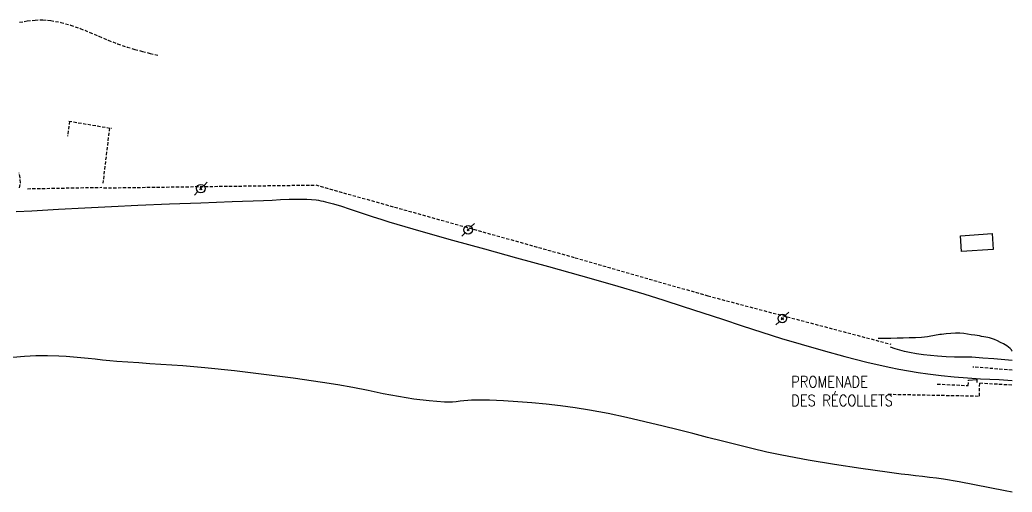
# Model space of a CAD drawing. Header units: millimetres. Extents: x 254999 to 256000, y 142999 to 144000.
# Drawn here: x 255845.7 to 256000, y 143871.5 to 143944.9 of the extents above; entities that cross this region are included whole.
import ezdxf

# ---------------------------------------------------------------- set-up
doc = ezdxf.new("R2010")
doc.units = ezdxf.units.MM
doc.linetypes.add('DASHED', pattern=[0.75, 0.5, -0.25])
doc.layers.get('0').update_dxf_attribs({"linetype": 'CONTINUOUS'})
for name, color, linetype in [('W0001', 6, 'DASHED'), ('W0008', 7, 'CONTINUOUS'), ('W0070', 7, 'DASHED'), ('W0071', 7, 'CONTINUOUS'), ('W0104', 1, 'CONTINUOUS'), ('W0105', 7, 'CONTINUOUS'), ('W0112', 1, 'DASHED'), ('W0211', 2, 'CONTINUOUS'), ('W0473', 7, 'CONTINUOUS'), ('W0510', 5, 'CONTINUOUS'), ('W0989', 7, 'CONTINUOUS')]:
    doc.layers.add(name, color=color, linetype=linetype)
doc.styles.get("Standard").update_dxf_attribs({"font": 'romans.shx', "width": 0.85})

# ---------------------------------------------------------------- blocks, each defined once
blk = doc.blocks.new('T473')
for p, q in [((-0.166667, 0.166667), (0.166667, -0.166667)), ((-0.166667, -0.166667), (0.166667, 0.166667)), ((0.500001, 0.500001), (1.000002, 1.000002)), ((-1.000002, -1.000002), (-0.500001, -0.500001))]:
    blk.add_line(p, q)
blk.add_ellipse((0, 0), major_axis=(0.471405, 0.471405), ratio=1, start_param=5.4977871438, end_param=11.780972451)

msp = doc.modelspace()

# ---------------------------------------------------------------- linework, layer by layer
at = {"layer": 'W0001'}
msp.add_lwpolyline([(256000, 143890.43), (255993.89, 143890.92)], dxfattribs=at)
at = {"layer": 'W0008'}
for points in [[(256000, 143891.93), (255998.85, 143892.03), (255997.14, 143892.17), (255995.43, 143892.32), (255993.73, 143892.47)], [(255995.09, 143889.11), (255997.97, 143888.97), (256000, 143888.85)]]:
    msp.add_lwpolyline(points, dxfattribs=at)
at = {"layer": 'W0070'}
for points in [[(255845.66, 143944.53), (255846.86, 143944.72), (255848.07, 143944.86), (255849.29, 143944.89), (255850.51, 143944.8), (255852.07, 143944.5), (255853.6, 143944.07), (255855.1, 143943.55), (255856.57, 143942.95), (255858.01, 143942.34), (255859.45, 143941.73), (255860.91, 143941.16), (255862.4, 143940.66), (255863.59, 143940.31), (255864.77, 143939.98), (255865.97, 143939.68), (255867.17, 143939.41)], [(255845.66, 143918.78), (255845.79, 143919.55), (255845.77, 143920.34), (255845.6, 143921.1)]]:
    msp.add_lwpolyline(points, dxfattribs=at)
at = {"layer": 'W0071'}
for points in [[(255845.12, 143915.12), (255847.6, 143915.22), (255851.72, 143915.44), (255855.84, 143915.66), (255859.96, 143915.88), (255864.08, 143916.09)], [(255864.08, 143916.09), (255868.96, 143916.28), (255873.85, 143916.47), (255878.73, 143916.65), (255883.61, 143916.83), (255884.94, 143916.88), (255886.26, 143916.95), (255887.58, 143917), (255888.91, 143917.02), (255889.63, 143917.01), (255890.35, 143917), (255891.06, 143916.97), (255891.78, 143916.9), (255892.14, 143916.85), (255892.5, 143916.78), (255892.86, 143916.7), (255893.22, 143916.62), (255894.47, 143916.28), (255895.71, 143915.91), (255896.94, 143915.52), (255898.17, 143915.11), (255899.4, 143914.7), (255900.63, 143914.29), (255901.86, 143913.89), (255903.09, 143913.51), (255908.04, 143912.06), (255912.99, 143910.65), (255917.96, 143909.27), (255922.93, 143907.9), (255927.89, 143906.54), (255932.86, 143905.15), (255937.81, 143903.74), (255942.75, 143902.28), (255945.82, 143901.33), (255948.87, 143900.35), (255951.92, 143899.35), (255954.96, 143898.34), (255958.01, 143897.33), (255961.06, 143896.34), (255964.12, 143895.38), (255967.19, 143894.46), (255970.59, 143893.49), (255973.99, 143892.55), (255977.42, 143891.67), (255980.86, 143890.88), (255982.36, 143890.58), (255983.87, 143890.31), (255985.39, 143890.08), (255986.91, 143889.87), (255988.95, 143889.62), (255990.99, 143889.41), (255993.04, 143889.24), (255995.09, 143889.11)], [(255993.73, 143892.47), (255992.4, 143892.45), (255991.06, 143892.46), (255989.73, 143892.51), (255988.4, 143892.6), (255987.3, 143892.7), (255986.21, 143892.83), (255985.11, 143892.99), (255984.02, 143893.19), (255983.27, 143893.35), (255982.53, 143893.54), (255981.79, 143893.76), (255981.06, 143894)]]:
    msp.add_lwpolyline(points, dxfattribs=at)
at = {"layer": 'W0104'}
msp.add_lwpolyline([(255992.15, 143908.86), (255991.98, 143911.33), (255996.87, 143911.67), (255997.04, 143909.2)], close=True, dxfattribs=at)
at = {"layer": 'W0105'}
msp.add_lwpolyline([(255993.21, 143888.88), (255994.49, 143888.98), (255994.53, 143888.5)], dxfattribs=at)
at = {"layer": 'W0112'}
for points in [[(255853.43, 143929.13), (255853.13, 143926.83)], [(255853.32, 143929.15), (255859.99, 143928.03)], [(255859.65, 143928.09), (255858.62, 143919.53)], [(255858.73, 143918.77), (255891.71, 143919.22), (255932.05, 143907.92), (255952.68, 143901.99), (255981.12, 143894.47)], [(255846.9, 143918.64), (255858.45, 143918.86)], [(255980.74, 143886.7), (255994.91, 143886.41), (255994.96, 143888.45), (256000, 143888.15)], [(255988.35, 143888.27), (255993.18, 143888.04), (255993.2, 143888.88)]]:
    msp.add_lwpolyline(points, dxfattribs=at)
at = {"layer": 'W0211'}
msp.add_lwpolyline([(256000, 143893.39), (255999.97, 143893.45), (255999.89, 143893.58), (255999.8, 143893.71), (255999.69, 143893.82), (255999.45, 143894.02), (255999.18, 143894.2), (255998.91, 143894.36), (255998.64, 143894.52), (255998.19, 143894.75), (255997.73, 143894.98), (255997.27, 143895.18), (255996.79, 143895.35), (255996.5, 143895.44), (255996.2, 143895.51), (255995.9, 143895.57), (255995.6, 143895.63), (255995.25, 143895.69), (255994.91, 143895.75), (255994.56, 143895.8), (255994.21, 143895.85), (255993.63, 143895.94), (255993.05, 143896.04), (255992.47, 143896.12), (255991.88, 143896.17), (255991.17, 143896.17), (255990.45, 143896.14), (255989.74, 143896.08), (255989.04, 143896), (255988.76, 143895.97), (255988.48, 143895.92), (255988.21, 143895.86), (255987.93, 143895.81), (255987.66, 143895.75), (255987.38, 143895.7), (255987.11, 143895.65), (255986.83, 143895.61), (255985.89, 143895.53), (255984.95, 143895.48), (255984.01, 143895.44), (255983.07, 143895.42), (255982.1, 143895.39), (255981.13, 143895.37), (255980.16, 143895.37), (255979.19, 143895.37)], dxfattribs=at)
at = {"layer": 'W0510'}
msp.add_lwpolyline([(256000, 143871.47), (255998.93, 143871.68), (255996.54, 143872.16), (255994.14, 143872.63), (255991.75, 143873.07), (255989.34, 143873.47), (255988.25, 143873.62), (255987.15, 143873.77), (255986.05, 143873.9), (255984.96, 143874.02), (255983.86, 143874.14), (255982.76, 143874.27), (255981.67, 143874.41), (255980.57, 143874.56), (255976.47, 143875.15), (255972.36, 143875.76), (255968.27, 143876.43), (255964.19, 143877.2), (255961.87, 143877.7), (255959.55, 143878.24), (255957.25, 143878.81), (255954.95, 143879.4), (255952.65, 143879.99), (255950.35, 143880.59), (255948.05, 143881.17), (255945.74, 143881.72), (255942.89, 143882.39), (255940.03, 143883.06), (255937.17, 143883.68), (255934.29, 143884.23), (255932.05, 143884.58), (255929.8, 143884.88), (255927.55, 143885.13), (255925.3, 143885.35), (255923.12, 143885.53), (255920.93, 143885.67), (255918.75, 143885.77), (255916.56, 143885.79), (255915.95, 143885.77), (255915.35, 143885.72), (255914.76, 143885.66), (255914.16, 143885.59), (255913.56, 143885.53), (255912.96, 143885.48), (255912.36, 143885.45), (255911.75, 143885.46), (255909.35, 143885.64), (255906.95, 143885.94), (255904.58, 143886.32), (255902.21, 143886.77), (255899.86, 143887.25), (255897.51, 143887.72), (255895.15, 143888.16), (255892.77, 143888.54), (255888.22, 143889.18), (255883.65, 143889.78), (255879.08, 143890.33), (255874.5, 143890.81), (255872.79, 143890.97), (255871.08, 143891.1), (255869.37, 143891.22), (255867.66, 143891.33), (255865.94, 143891.44), (255864.23, 143891.55), (255862.52, 143891.66), (255860.8, 143891.79), (255859.68, 143891.89), (255858.55, 143892.01), (255857.43, 143892.13), (255856.31, 143892.25), (255855.18, 143892.37), (255854.06, 143892.47), (255852.93, 143892.55), (255851.8, 143892.6), (255850.01, 143892.64), (255848.22, 143892.64), (255846.43, 143892.57), (255844.64, 143892.41)], dxfattribs=at)

# ---------------------------------------------------------------- block references
at = {"layer": 'W0473'}
for p in [(255873.86, 143918.65), (255915.41, 143912.25), (255964.27, 143898.46)]:
    msp.add_blockref('T473', p, dxfattribs=at)

# ---------------------------------------------------------------- texts
at = {"layer": 'W0989', "insert": (255965.64, 143889.5), "char_height": 1.75, "attachment_point": 1}
msp.add_mtext('PROMENADE\\PDES RÉCOLLETS', dxfattribs=at)

doc.saveas('drawing.dxf')
